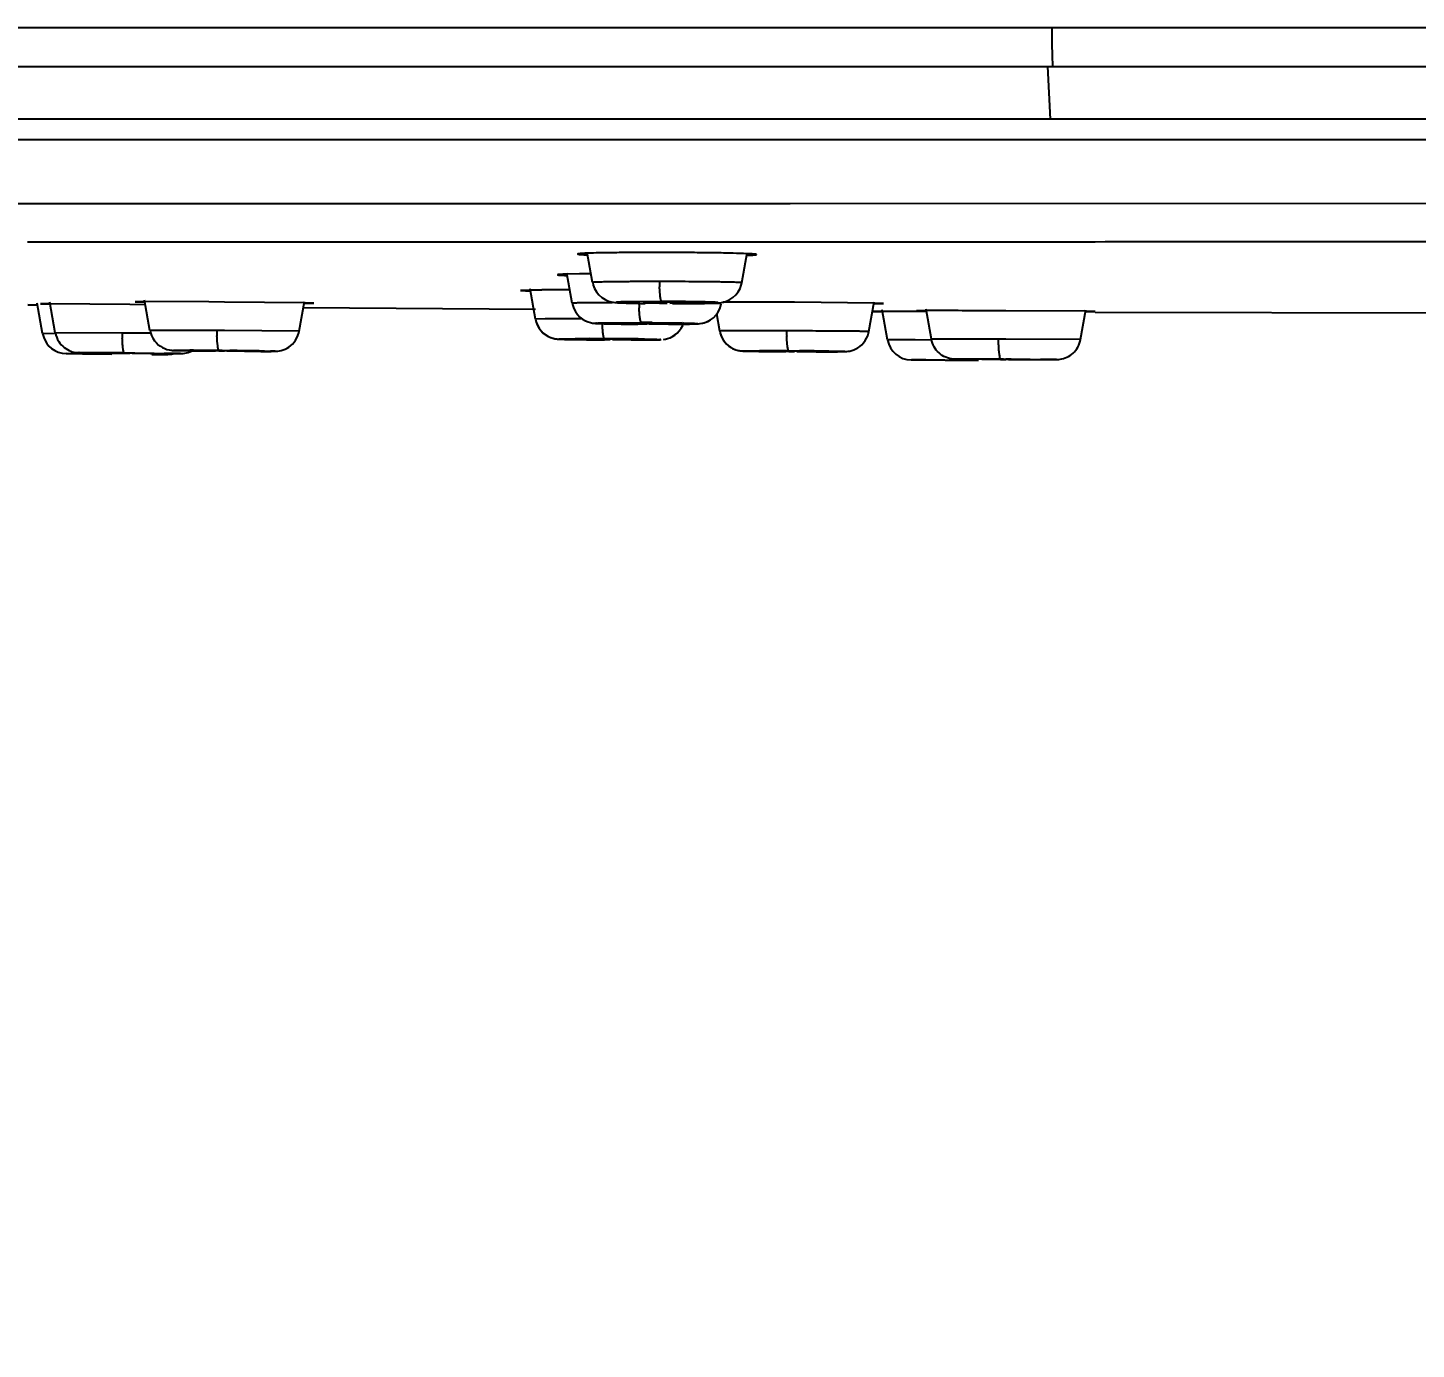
# Model space of a CAD drawing. Header units: millimetres. Extents: x 687 to 1107, y -116 to 478.
# Drawn here: x 938.2 to 943.95, y 370.61 to 376.09 of the extents above; entities that cross this region are included whole.
import ezdxf

# ---------------------------------------------------------------- set-up
doc = ezdxf.new("R2010")
doc.units = ezdxf.units.MM
doc.header["$LTSCALE"] = 0.1
doc.layers.add('DIM', color=3, linetype='Continuous')
doc.styles.get("Standard").update_dxf_attribs({"font": 'arial.ttf'})
doc.dimstyles.new('ISO-25', dxfattribs={"dimtxt": 2.5, "dimasz": 2.5, "dimexe": 1.25, "dimexo": 0.625, "dimtad": 1, "dimlfac": 5, "dimtxsty": 'Standard', "dimcen": 2.5, "dimadec": 0, "dimazin": 0, "dimtfac": 1, "dimtmove": 0, "dimatfit": 3, "dimfxl": 0, "dimarcsym": 0})

# ---------------------------------------------------------------- blocks, each defined once
blk = doc.blocks.new('*D59')
at = {"layer": 'Defpoints', "color": 0}
for p in [(924.9281, 376.0821), (964.4062, 376.0834), (964.4062, 366.3875)]:
    blk.add_point(p, dxfattribs=at)
at = {"layer": 'DIM', "color": 0, "lineweight": -2}
for p, q in [((924.9281, 375.4571), (924.9281, 365.1375)), ((964.4062, 375.4584), (964.4062, 365.1375)), ((927.4281, 366.3875), (961.9062, 366.3875))]:
    blk.add_line(p, q, dxfattribs=at)
at = {"layer": 'DIM', "color": 0}
for points in [[(927.4281, 366.8042), (927.4281, 365.9709), (924.9281, 366.3875)], [(961.9062, 366.8042), (961.9062, 365.9709), (964.4062, 366.3875)]]:
    blk.add_solid(points, dxfattribs=at)
at = {"layer": 'DIM', "color": 0, "insert": (944.6671, 368.289), "char_height": 2.5, "attachment_point": 5}
blk.add_mtext('197', dxfattribs=at)

msp = doc.modelspace()

# ---------------------------------------------------------------- linework, layer by layer
for p, q in [((942.4395, 376.0872), (928.431, 376.0871)), ((944.6671, 376.0869), (942.4396, 376.088)), ((942.4199, 375.9276), (942.4318, 375.7097)), ((942.42, 375.9276), (942.4431, 375.9275)), ((942.4431, 375.9275), (944.6673, 375.9281)), ((942.4319, 375.7096), (931.1512, 375.7096)), ((944.6673, 375.7097), (942.4319, 375.7097)), ((925.3524, 375.6246), (963.9821, 375.6246)), ((940.3482, 375.3587), (937.4904, 375.3588)), ((940.3889, 375.3587), (940.3482, 375.3587)), ((940.433, 375.3587), (940.3889, 375.3587)), ((940.4736, 375.3587), (940.433, 375.3587)), ((940.7445, 375.3588), (940.4736, 375.3587)), ((940.8445, 375.3588), (940.7445, 375.3588)), ((940.9446, 375.3589), (940.8445, 375.3588)), ((941.1303, 375.3589), (940.9446, 375.3589)), ((941.2151, 375.3589), (941.1303, 375.3589)), ((941.2558, 375.359), (941.2151, 375.3589)), ((941.3538, 375.359), (941.2558, 375.359)), ((944.2559, 375.36), (941.3538, 375.359)), ((938.1951, 375.2009), (938.2072, 375.2009)), ((938.2072, 375.2009), (938.2481, 375.2008)), ((938.2481, 375.2008), (938.4669, 375.2008)), ((938.4669, 375.2008), (938.5195, 375.2008)), ((938.5195, 375.2008), (938.549, 375.2008)), ((938.549, 375.2008), (938.567, 375.2008)), ((938.567, 375.2008), (938.5994, 375.2008)), ((938.5994, 375.2008), (938.6195, 375.2008)), ((938.6195, 375.2008), (938.6404, 375.2008)), ((938.6404, 375.2008), (938.6669, 375.2008)), ((938.6669, 375.2008), (938.7195, 375.2008)), ((938.7195, 375.2008), (938.876, 375.2008)), ((938.876, 375.2008), (938.9117, 375.2008)), ((938.9117, 375.2008), (938.9359, 375.2008)), ((938.9359, 375.2008), (938.9884, 375.2008)), ((938.9884, 375.2008), (939.0116, 375.2008)), ((939.0116, 375.2008), (939.1116, 375.2008)), ((939.1116, 375.2008), (939.3807, 375.2008)), ((939.3807, 375.2008), (939.4217, 375.2008)), ((939.4217, 375.2008), (939.5236, 375.2008)), ((939.5236, 375.2008), (940.132, 375.2008)), ((940.132, 375.2008), (940.1963, 375.2008)), ((940.1963, 375.2008), (940.2373, 375.2008)), ((940.2373, 375.2008), (940.4129, 375.2009)), ((940.4129, 375.2009), (940.4748, 375.2009)), ((940.4748, 375.2009), (940.5081, 375.2009)), ((940.5081, 375.2009), (940.6081, 375.2009)), ((940.6081, 375.2009), (940.6605, 375.2009)), ((940.6605, 375.2009), (940.703, 375.2009)), ((940.703, 375.2009), (940.7081, 375.2009)), ((940.7081, 375.2009), (940.7605, 375.201)), ((940.7605, 375.201), (940.9776, 375.201)), ((940.9776, 375.201), (940.9848, 375.201)), ((940.9848, 375.201), (941.0009, 375.201)), ((941.0009, 375.201), (941.2151, 375.2011)), ((941.2151, 375.2011), (941.2427, 375.2011)), ((941.2427, 375.2011), (941.2717, 375.2011)), ((941.2717, 375.2011), (941.4717, 375.2012)), ((941.4717, 375.2012), (941.4936, 375.2012)), ((941.4936, 375.2012), (941.6963, 375.2013)), ((941.6963, 375.2013), (941.7413, 375.2013)), ((941.7413, 375.2013), (941.7513, 375.2013)), ((941.7513, 375.2013), (941.7822, 375.2013)), ((941.7822, 375.2013), (941.8368, 375.2013)), ((941.8368, 375.2013), (941.8775, 375.2013)), ((941.8775, 375.2013), (942.0033, 375.2014)), ((942.0033, 375.2014), (942.4366, 375.2016)), ((942.4366, 375.2016), (942.4707, 375.2016)), ((942.4707, 375.2016), (942.4777, 375.2016)), ((942.4777, 375.2016), (942.6185, 375.2016)), ((942.6185, 375.2016), (942.6591, 375.2017)), ((942.6591, 375.2017), (942.7069, 375.2017)), ((942.7069, 375.2017), (944.2379, 375.2022)), ((940.5362, 375.0326), (940.5142, 375.1574)), ((941.1539, 375.0314), (941.1757, 375.1553)), ((940.4516, 374.9464), (940.4295, 375.0714)), ((940.4817, 375.0679), (940.4291, 375.0669)), ((940.5362, 375.0326), (940.5362, 375.0326)), ((940.8452, 375.0362), (940.8126, 375.0363)), ((938.7025, 374.8339), (938.6803, 374.9598)), ((940.2768, 375.0008), (940.2376, 374.9992)), ((940.2376, 374.9992), (940.2777, 374.997)), ((940.3259, 375.0014), (940.2768, 375.0008)), ((940.2991, 374.8809), (940.277, 375.0061)), ((940.4412, 375.0019), (940.4226, 375.0018)), ((938.2357, 374.9392), (938.1962, 374.9396)), ((938.1962, 374.9396), (938.2358, 374.9392)), ((938.2578, 374.8206), (938.2356, 374.9466)), ((938.2882, 374.9436), (938.2487, 374.9435)), ((938.2487, 374.9435), (938.2885, 374.9427)), ((938.3103, 374.8245), (938.2881, 374.9505)), ((938.6195, 374.9409), (938.2882, 374.9436)), ((938.6838, 374.9402), (938.6195, 374.9409)), ((938.6803, 374.9534), (938.6409, 374.9528)), ((938.6409, 374.9528), (938.6808, 374.9516)), ((938.9468, 374.9521), (938.6803, 374.9534)), ((939.0117, 374.9515), (938.9468, 374.9521)), ((939.3419, 374.9476), (939.0117, 374.9515)), ((939.3202, 374.8303), (939.3419, 374.9533)), ((939.3377, 374.9294), (940.2995, 374.9226)), ((939.3416, 374.9457), (939.3813, 374.9463)), ((939.3813, 374.9463), (939.3419, 374.9476)), ((940.4516, 374.9464), (940.4516, 374.9464)), ((940.6369, 374.949), (940.6166, 374.9489)), ((940.8227, 374.9537), (940.7, 374.9529)), ((940.7471, 374.95), (940.7452, 374.9497)), ((940.8091, 374.9513), (940.7471, 374.95)), ((940.8556, 374.9474), (940.9352, 374.9483)), ((940.9352, 374.9483), (940.9432, 374.9487)), ((940.9432, 374.9487), (940.9452, 374.9491)), ((941.0692, 374.9448), (941.0239, 374.9466)), ((941.0627, 374.8313), (941.0503, 374.902)), ((941.3718, 374.9505), (941.3069, 374.9507)), ((941.7023, 374.9473), (941.3718, 374.9505)), ((941.6804, 374.8293), (941.7022, 374.9529)), ((941.6966, 374.9127), (941.7362, 374.9126)), ((941.7025, 374.9127), (941.6967, 374.9127)), ((941.7019, 374.9448), (941.7416, 374.9459)), ((941.7416, 374.9459), (941.7023, 374.9473)), ((941.7362, 374.9126), (941.7025, 374.9127)), ((941.7581, 374.7946), (941.736, 374.9197)), ((941.9189, 374.9118), (941.7362, 374.9126)), ((941.9175, 374.916), (941.8781, 374.9157)), ((941.8781, 374.9157), (941.9178, 374.9151)), ((941.9395, 374.7976), (941.9175, 374.9227)), ((942.2485, 374.9152), (942.1838, 374.9154)), ((942.5789, 374.9134), (942.2485, 374.9152)), ((942.5572, 374.796), (942.579, 374.9198)), ((942.6184, 374.9128), (942.5789, 374.9134)), ((942.5789, 374.9125), (942.6184, 374.9128)), ((942.6184, 374.9093), (944.339, 374.9061)), ((940.3399, 374.882), (940.2992, 374.8809)), ((940.4155, 374.8824), (940.3399, 374.882)), ((940.6169, 374.866), (940.7381, 374.8664)), ((940.6626, 374.8637), (940.6606, 374.8633)), ((940.7246, 374.8646), (940.6626, 374.8637)), ((940.7503, 374.8646), (940.7605, 374.8645)), ((940.7708, 374.8613), (940.7605, 374.8614)), ((940.9034, 374.86), (940.782, 374.8596)), ((940.7831, 374.8662), (940.9044, 374.8648)), ((940.7964, 374.8613), (940.8505, 374.8619)), ((940.8505, 374.8619), (940.8585, 374.8623)), ((940.8585, 374.8623), (940.8605, 374.8626)), ((938.2611, 374.8206), (938.2579, 374.8206)), ((938.3103, 374.8202), (938.2611, 374.8206)), ((938.5875, 374.8232), (938.3104, 374.8245)), ((938.6195, 374.823), (938.5875, 374.8232)), ((938.6778, 374.8226), (938.6195, 374.823)), ((938.7059, 374.8224), (938.6778, 374.8226)), ((938.9795, 374.8334), (938.7026, 374.834)), ((939.0117, 374.8332), (938.9795, 374.8334)), ((939.3202, 374.8303), (939.0117, 374.8332)), ((940.3946, 374.798), (940.398, 374.7978)), ((940.5102, 374.7979), (940.5081, 374.7977)), ((940.5081, 374.7977), (940.5848, 374.7962)), ((940.5724, 374.7984), (940.5102, 374.7979)), ((940.6081, 374.7983), (940.598, 374.7984)), ((940.6439, 374.7959), (940.6981, 374.7962)), ((940.7081, 374.7966), (940.6932, 374.7973)), ((940.6981, 374.7962), (940.7061, 374.7964)), ((940.7061, 374.7964), (940.7081, 374.7966)), ((940.7982, 374.7951), (940.8045, 374.7952)), ((941.0628, 374.8314), (941.0648, 374.8222)), ((941.3718, 374.8319), (941.3394, 374.832)), ((941.8726, 374.7943), (941.7581, 374.7946)), ((941.9403, 374.7941), (941.8726, 374.7943)), ((942.2162, 374.7974), (941.9395, 374.7976)), ((942.2485, 374.7974), (942.2162, 374.7974)), ((942.5572, 374.796), (942.2485, 374.7974)), ((938.3384, 374.7396), (938.3552, 374.7379)), ((938.4214, 374.7373), (938.3553, 374.738)), ((938.3553, 374.738), (938.4229, 374.7373)), ((938.4114, 374.7417), (938.4195, 374.7416)), ((938.4195, 374.7416), (938.4549, 374.741)), ((938.4567, 374.737), (938.4214, 374.7373)), ((938.4229, 374.7373), (938.4584, 374.7369)), ((938.4549, 374.741), (938.5461, 374.74)), ((938.4584, 374.7369), (938.4986, 374.7365)), ((938.467, 374.7369), (938.5442, 374.7361)), ((938.4986, 374.7365), (938.5195, 374.7363)), ((938.5216, 374.7408), (938.5195, 374.7408)), ((938.5195, 374.7408), (938.5953, 374.7398)), ((938.5842, 374.7404), (938.5216, 374.7408)), ((938.5461, 374.74), (938.5954, 374.7395)), ((938.61, 374.7402), (938.5842, 374.7404)), ((938.5953, 374.7398), (938.6195, 374.7396)), ((938.5967, 374.7406), (938.6409, 374.7402)), ((938.6195, 374.7401), (938.61, 374.7402)), ((938.6399, 374.7399), (938.6195, 374.7401)), ((938.6291, 374.7395), (938.6548, 374.7392)), ((938.7195, 374.7388), (938.6399, 374.7399)), ((938.6409, 374.7402), (938.7624, 374.7388)), ((938.6548, 374.7392), (938.7093, 374.7388)), ((938.7052, 374.7384), (938.7309, 374.7382)), ((938.7093, 374.7388), (938.7174, 374.7388)), ((938.7097, 374.7345), (938.7719, 374.7338)), ((938.7174, 374.7388), (938.7195, 374.7388)), ((938.7309, 374.7382), (938.7797, 374.7379)), ((938.7759, 374.7338), (938.7376, 374.7342)), ((938.7719, 374.7338), (938.7759, 374.7338)), ((938.7797, 374.7379), (938.8079, 374.7377)), ((938.8079, 374.7377), (938.82, 374.7377)), ((938.8112, 374.7509), (938.8185, 374.7507)), ((938.8185, 374.7507), (938.8324, 374.7504)), ((938.82, 374.7377), (938.826, 374.7377)), ((938.826, 374.7377), (938.829, 374.7377)), ((938.8324, 374.7504), (938.8503, 374.7501)), ((938.8503, 374.7501), (938.8732, 374.7498)), ((938.8732, 374.7498), (938.9015, 374.7495)), ((938.9015, 374.7495), (938.9351, 374.7491)), ((938.9138, 374.7505), (938.9117, 374.7504)), ((938.9117, 374.7504), (938.9876, 374.7492)), ((938.9763, 374.7503), (938.9138, 374.7505)), ((938.9351, 374.7491), (938.9732, 374.7487)), ((939.002, 374.7501), (938.9763, 374.7503)), ((938.9876, 374.7492), (939.0117, 374.7489)), ((938.9889, 374.7508), (939.0332, 374.7504)), ((939.0117, 374.75), (939.002, 374.7501)), ((939.0323, 374.7498), (939.0117, 374.75)), ((939.0214, 374.7489), (939.0471, 374.7487)), ((939.1117, 374.7486), (939.0323, 374.7498)), ((939.0471, 374.7487), (939.1015, 374.7485)), ((939.1015, 374.7485), (939.1096, 374.7485)), ((939.1096, 374.7485), (939.1117, 374.7486)), ((939.1354, 374.7475), (939.1615, 374.7473)), ((939.1615, 374.7473), (939.1828, 374.7473)), ((939.1828, 374.7473), (939.1944, 374.7473)), ((939.1944, 374.7473), (939.2039, 374.7473)), ((939.2039, 374.7473), (939.2114, 374.7474)), ((939.2114, 374.7474), (939.2173, 374.7474)), ((941.1826, 374.7479), (941.1943, 374.7477)), ((941.1943, 374.7477), (941.2084, 374.7474)), ((941.2084, 374.7474), (941.2246, 374.7472)), ((941.2246, 374.7472), (941.2431, 374.747)), ((941.2431, 374.747), (941.2637, 374.7468)), ((941.2637, 374.7468), (941.2862, 374.7466)), ((941.2738, 374.7483), (941.2718, 374.7482)), ((941.2718, 374.7482), (941.3485, 374.7471)), ((941.336, 374.7485), (941.2738, 374.7483)), ((941.2862, 374.7466), (941.3105, 374.7464)), ((941.3105, 374.7464), (941.3363, 374.7463)), ((941.3485, 374.7471), (941.3718, 374.7469)), ((941.3492, 374.7494), (941.3935, 374.7491)), ((941.3718, 374.7484), (941.3617, 374.7485)), ((941.3932, 374.7483), (941.3718, 374.7484)), ((941.4717, 374.7472), (941.3932, 374.7483)), ((941.4075, 374.7468), (941.4617, 374.7469)), ((941.4617, 374.7469), (941.4697, 374.747)), ((941.4697, 374.747), (941.4717, 374.7472)), ((941.4974, 374.7458), (941.5179, 374.7458)), ((941.5179, 374.7458), (941.5356, 374.7458)), ((941.5356, 374.7458), (941.5505, 374.7459)), ((941.5505, 374.7459), (941.5625, 374.746)), ((941.8562, 374.712), (941.9991, 374.7114)), ((941.8574, 374.7119), (941.9988, 374.7114)), ((941.8876, 374.7118), (941.8574, 374.7119)), ((941.9167, 374.7117), (941.8876, 374.7118)), ((941.9955, 374.7114), (941.9167, 374.7117)), ((941.9966, 374.7114), (942.0447, 374.7112)), ((941.9988, 374.7114), (942.0447, 374.7113)), ((941.9991, 374.7114), (942.0447, 374.7112)), ((942.0421, 374.7144), (942.0447, 374.7112)), ((942.0447, 374.7112), (942.0889, 374.711)), ((942.0772, 374.7111), (942.1028, 374.711)), ((942.1706, 374.714), (942.0796, 374.7144)), ((942.0889, 374.711), (942.1347, 374.7108)), ((942.1028, 374.711), (942.1246, 374.7109)), ((942.1505, 374.7146), (942.1485, 374.7146)), ((942.1485, 374.7146), (942.2254, 374.714)), ((942.2127, 374.7146), (942.1505, 374.7146)), ((942.2383, 374.7145), (942.2127, 374.7146)), ((942.2237, 374.7175), (942.2261, 374.7148)), ((942.2254, 374.714), (942.2485, 374.7139)), ((942.2261, 374.7148), (942.2703, 374.7146)), ((942.2383, 374.7145), (942.2485, 374.7145)), ((942.27, 374.7144), (942.2485, 374.7145)), ((942.2586, 374.7139), (942.2843, 374.7138)), ((942.3485, 374.7138), (942.27, 374.7144)), ((942.2703, 374.7146), (942.3919, 374.714)), ((942.3385, 374.7137), (942.3465, 374.7138)), ((942.3399, 374.7133), (942.3928, 374.7132)), ((942.3465, 374.7138), (942.3485, 374.7138)), ((942.3928, 374.7132), (942.4302, 374.7132)), ((942.4302, 374.7132), (942.4471, 374.7132)), ((942.4471, 374.7132), (942.4555, 374.7133)), ((942.4555, 374.7133), (942.4584, 374.7133))]:
    msp.add_line(p, q)
for points in [[(940.5363, 375.0326), (940.5389, 375.0216), (940.5441, 375.0079), (940.5518, 374.9941), (940.562, 374.9813), (940.5745, 374.9701), (940.588, 374.9615), (940.6017, 374.9555), (940.6136, 374.952), (940.6219, 374.9505), (940.6283, 374.9497), (940.6337, 374.9492), (940.6389, 374.9488), (940.6448, 374.9485), (940.6515, 374.9482), (940.6593, 374.9479), (940.6681, 374.9476), (940.678, 374.9473), (940.689, 374.947), (940.701, 374.9467), (940.7143, 374.9464), (940.7288, 374.9462), (940.7446, 374.946), (940.753, 374.9459)], [(941.1043, 374.9616), (941.1176, 374.9705), (941.1296, 374.9818), (941.1393, 374.9945), (941.1467, 375.008), (941.1516, 375.0216), (941.1538, 375.0315)], [(941.0108, 374.9463), (941.0211, 374.9466), (941.0303, 374.9468), (941.0384, 374.9471), (941.0454, 374.9474), (941.0516, 374.9478), (941.057, 374.9481), (941.0626, 374.9486), (941.0695, 374.9496), (941.0783, 374.9513), (941.0906, 374.9551), (941.1043, 374.9616)], [(940.4516, 374.9464), (940.4536, 374.9377), (940.4581, 374.9246), (940.4647, 374.9118), (940.4731, 374.9), (940.4832, 374.8895), (940.4943, 374.8808), (940.5061, 374.8739), (940.5174, 374.8692), (940.5275, 374.8662), (940.5359, 374.8646), (940.5415, 374.8639), (940.5459, 374.8635), (940.55, 374.8632), (940.5541, 374.8629), (940.5588, 374.8627), (940.564, 374.8625), (940.5699, 374.8623), (940.5765, 374.862), (940.5839, 374.8618), (940.592, 374.8616)], [(940.9251, 374.9453), (940.942, 374.9454), (940.9579, 374.9455), (940.9728, 374.9457), (940.9866, 374.9459), (940.9993, 374.9461), (941.0108, 374.9463)], [(941.0362, 374.8866), (941.0473, 374.8979), (941.0563, 374.9105), (941.0631, 374.9238), (941.0675, 374.9369), (941.0692, 374.9448)], [(940.2991, 374.8809), (940.3021, 374.8688), (940.3073, 374.8554), (940.3142, 374.8432), (940.3225, 374.8323), (940.3318, 374.8229), (940.3419, 374.8152), (940.3526, 374.8089), (940.3631, 374.8043), (940.3731, 374.8012), (940.3816, 374.7995), (940.3874, 374.7986), (940.3919, 374.7982)], [(940.2992, 374.8809), (940.3017, 374.87), (940.3067, 374.8567), (940.3133, 374.8445), (940.3213, 374.8336), (940.3304, 374.8242), (940.3402, 374.8164), (940.3507, 374.81), (940.3611, 374.8051), (940.3712, 374.8018), (940.3799, 374.7997), (940.3863, 374.7988), (940.3911, 374.7983), (940.3955, 374.798)], [(940.592, 374.8616), (940.6008, 374.8614), (940.6103, 374.8612), (940.6204, 374.861), (940.6312, 374.8608), (940.6426, 374.8607), (940.6547, 374.8605), (940.6674, 374.8604), (940.6806, 374.8602), (940.6943, 374.8601), (940.7085, 374.86), (940.7232, 374.8598)], [(940.8461, 374.8), (940.8563, 374.8036), (940.8664, 374.8084), (940.8764, 374.8147), (940.886, 374.8224), (940.8949, 374.8318), (940.9028, 374.8427), (940.9093, 374.8548), (940.9142, 374.868)], [(940.8498, 374.8596), (940.8653, 374.8597), (940.8799, 374.8598), (940.8935, 374.8599), (940.906, 374.86), (940.9176, 374.8601), (940.9281, 374.8603)], [(940.9281, 374.8603), (940.9375, 374.8604), (940.9459, 374.8606), (940.9533, 374.8608)], [(940.9533, 374.8608), (940.9598, 374.861), (940.9653, 374.8613), (940.9703, 374.8615), (940.9749, 374.8618), (940.9803, 374.8624), (940.9883, 374.8636), (940.9983, 374.8659), (941.0106, 374.8704), (941.0238, 374.8774), (941.0362, 374.8866)], [(940.9822, 374.8626), (940.9909, 374.8641), (941.0014, 374.8669), (941.013, 374.8715), (941.025, 374.8782), (941.0364, 374.8867)], [(938.2579, 374.8206), (938.2587, 374.8166), (938.2622, 374.8042), (938.2676, 374.7919), (938.2748, 374.7801), (938.2839, 374.769), (938.2949, 374.759)], [(938.3104, 374.8245), (938.3106, 374.8233), (938.3129, 374.8138), (938.316, 374.8048), (938.3198, 374.7964), (938.3243, 374.7885), (938.3294, 374.7812), (938.335, 374.7745), (938.3409, 374.7685), (938.3472, 374.7631), (938.3538, 374.7584), (938.3605, 374.7544), (938.3673, 374.7509), (938.3741, 374.7481), (938.3808, 374.7459), (938.3875, 374.7442), (938.3935, 374.743), (938.3986, 374.7424), (938.4026, 374.742), (938.4048, 374.7419), (938.4062, 374.7419), (938.4074, 374.7418), (938.4086, 374.7418), (938.4114, 374.7417)], [(938.7026, 374.834), (938.7046, 374.8249), (938.7089, 374.8125), (938.7145, 374.8012), (938.7213, 374.791), (938.7288, 374.7822), (938.737, 374.7745), (938.7457, 374.7681), (938.7546, 374.7628), (938.7638, 374.7585), (938.7728, 374.7554), (938.7815, 374.7532), (938.7887, 374.7521), (938.7933, 374.7516), (938.7964, 374.7514), (938.7987, 374.7512), (938.8007, 374.7512), (938.8029, 374.7511), (938.8053, 374.751), (938.8112, 374.7509)], [(939.2173, 374.7474), (939.2197, 374.7475), (939.2219, 374.7475), (939.2244, 374.7476), (939.2276, 374.7478), (939.2319, 374.7481), (939.2384, 374.749), (939.246, 374.7506), (939.2538, 374.7529), (939.262, 374.7561), (939.2702, 374.7602), (939.2782, 374.7651), (939.2857, 374.7708), (939.2929, 374.7774), (939.2995, 374.7849), (939.3056, 374.7933), (939.311, 374.8026), (939.3154, 374.8128), (939.3188, 374.8237), (939.3202, 374.8303)], [(940.3976, 374.7978), (940.401, 374.7977), (940.4048, 374.7975), (940.4091, 374.7973), (940.414, 374.7972), (940.4196, 374.797), (940.4258, 374.7969), (940.4327, 374.7967), (940.4403, 374.7966)], [(940.4403, 374.7966), (940.4484, 374.7964), (940.4571, 374.7962), (940.4664, 374.7961), (940.4763, 374.7959), (940.487, 374.7958), (940.4984, 374.7957), (940.5106, 374.7955), (940.5236, 374.7954), (940.5373, 374.7952), (940.5516, 374.7951), (940.5665, 374.795), (940.5848, 374.7949)], [(940.6952, 374.7945), (940.7106, 374.7945), (940.7251, 374.7945), (940.7386, 374.7946), (940.7512, 374.7946), (940.7627, 374.7947), (940.7731, 374.7948)], [(940.7731, 374.7948), (940.7825, 374.7949), (940.7908, 374.795), (940.7982, 374.7951)], [(940.8045, 374.7952), (940.81, 374.7954), (940.8148, 374.7955), (940.819, 374.7957)], [(940.8295, 374.7966), (940.8369, 374.7977), (940.8461, 374.8)], [(940.83, 374.7966), (940.8374, 374.7978), (940.8467, 374.8001)], [(940.8467, 374.8001), (940.8571, 374.8039), (940.8671, 374.8088), (940.877, 374.8151), (940.8864, 374.8229), (940.8952, 374.8322), (940.8966, 374.8342)], [(941.0628, 374.8313), (941.0655, 374.8201), (941.0703, 374.8072), (941.0765, 374.7956), (941.0839, 374.7853), (941.0921, 374.7765), (941.1009, 374.769), (941.1103, 374.7627), (941.1199, 374.7576), (941.1296, 374.7538), (941.1386, 374.7513), (941.1464, 374.7498), (941.1527, 374.749), (941.1567, 374.7487), (941.1597, 374.7485), (941.1627, 374.7484), (941.1657, 374.7483), (941.1692, 374.7482), (941.1731, 374.7481), (941.1826, 374.7479)], [(941.0648, 374.8222), (941.0692, 374.8097), (941.075, 374.7982), (941.0819, 374.7879), (941.0896, 374.7789), (941.0979, 374.7713), (941.1068, 374.7648), (941.116, 374.7595), (941.1254, 374.7553), (941.1344, 374.7523), (941.1428, 374.7504), (941.1496, 374.7493), (941.1539, 374.7489), (941.1546, 374.7488)], [(941.5625, 374.746), (941.5675, 374.7461), (941.5718, 374.7462), (941.5757, 374.7462), (941.579, 374.7463), (941.5821, 374.7464), (941.585, 374.7466), (941.5887, 374.7468), (941.5944, 374.7474), (941.6015, 374.7485), (941.6095, 374.7505), (941.6182, 374.7534), (941.6268, 374.7573), (941.6353, 374.7621), (941.6436, 374.7679), (941.6515, 374.7748), (941.6588, 374.7827), (941.6654, 374.7916), (941.671, 374.8012), (941.6756, 374.8117), (941.679, 374.8227), (941.6804, 374.8293)], [(942.4584, 374.7133), (942.4596, 374.7133), (942.4612, 374.7134), (942.4638, 374.7135), (942.4676, 374.7138), (942.4733, 374.7144), (942.48, 374.7156), (942.4868, 374.7174), (942.4938, 374.7197), (942.5006, 374.7226), (942.5073, 374.726), (942.5138, 374.7299), (942.5201, 374.7344), (942.5261, 374.7395), (942.5318, 374.7451), (942.537, 374.7513), (942.5419, 374.758), (942.5463, 374.7651), (942.5501, 374.7728), (942.5532, 374.7808), (942.5558, 374.7894), (942.5572, 374.796)], [(938.2949, 374.759), (938.3078, 374.7506), (938.3223, 374.7439), (938.3384, 374.7396)], [(938.776, 374.7338), (938.7927, 374.735), (938.8038, 374.7377)], [(938.829, 374.7377), (938.8304, 374.7377), (938.8322, 374.7378), (938.835, 374.7379), (938.84, 374.7383), (938.8463, 374.7392), (938.8533, 374.7406), (938.8606, 374.7427), (938.8677, 374.7453)], [(938.8677, 374.7453), (938.8746, 374.7485), (938.8768, 374.7498)], [(939.0938, 374.7477), (939.1049, 374.7476), (939.1354, 374.7475)], [(941.4617, 374.7458), (941.4742, 374.7458), (941.4974, 374.7458)]]:
    msp.add_lwpolyline(points)
for centre, radius, start, end in [((940.7828, 352.2934), 22.8635, 89.84365, 89.98789), ((940.4758, 373.3552), 1.7123, 91.56067, 91.96985), ((940.61, 365.6367), 9.4321, 90.48808, 90.7792), ((941.6508, 375.051), 0.8383, 181.00441, 182.47588), ((940.4416, 359.2305), 15.7714, 90.06887, 90.42047), ((940.8556, 382.6638), 7.7186, 268.9467, 269.24519), ((941.5874, 374.9628), 0.8594, 180.92009, 182.3593), ((940.8315, 370.3383), 4.6131, 89.96046, 90.27831), ((940.8585, 379.7787), 4.8313, 269.53204, 269.84175), ((940.8165, 364.8764), 10.0773, 89.32257, 89.96468), ((940.8313, 369.9701), 4.9813, 89.84108, 89.96131), ((940.8317, 370.0873), 4.8641, 89.58114, 89.84092), ((941.1681, 352.2909), 22.6601, 89.95469, 90.2358), ((941.154, 335.1371), 39.8139, 89.78004, 89.95393), ((941.8993, 303.7238), 71.1922, 89.771065, 89.985359), ((940.4804, 347.8301), 27.0524, 89.97602, 90.13757), ((940.7365, 368.9923), 5.8723, 89.8661, 90.11604), ((940.7849, 381.0328), 6.1715, 269.55309, 269.77381), ((940.7073, 361.5215), 13.3449, 89.67441, 89.86799), ((940.7361, 368.6753), 6.1893, 89.57226, 89.77355), ((940.7846, 380.7337), 5.8724, 269.8661, 270.11604), ((939.4359, 374.8301), 0.8485, 180.46499, 181.96871), ((939.8252, 374.8414), 0.8457, 180.53937, 182.04543), ((940.5245, 362.4343), 12.3655, 89.71718, 90.27916), ((940.5652, 366.7361), 8.0623, 89.7667, 89.94893), ((940.6524, 383.2665), 8.4706, 269.54284, 269.70048), ((940.5117, 356.4986), 18.3012, 89.6301, 89.76886), ((940.5641, 366.3717), 8.4267, 89.52307, 89.70085), ((940.6511, 382.8583), 8.0624, 269.76671, 269.94894), ((940.509, 356.7575), 18.0424, 89.34284, 89.6161), ((940.5952, 369.6188), 5.1795, 89.0908, 89.5679), ((940.6471, 372.8286), 1.9692, 88.65691, 89.11735), ((940.7041, 383.4338), 8.6393, 270.07428, 270.31007), ((940.6061, 365.6083), 9.191, 89.09428, 89.31541), ((942.1751, 374.8434), 0.8358, 180.78402, 182.30635), ((941.8566, 374.8119), 0.1, 189.92352, 269.73554), ((938.0872, 321.9962), 52.7468, 89.4465, 89.57836), ((938.7618, 348.4836), 26.2682, 89.50463, 89.76936), ((938.7312, 342.5488), 32.2031, 89.24654, 89.46267), ((941.2604, 355.9378), 18.8118, 89.72935, 90.09878), ((941.3107, 362.4786), 12.2699, 89.76188, 89.88164), ((941.4328, 387.0167), 12.27, 269.76189, 269.88164), ((941.2606, 351.609), 23.1406, 89.37002, 89.67094), ((942.0147, 319.5817), 55.1335, 89.78037, 89.90642), ((942.3378, 391.8673), 17.1536, 269.82121, 270.00216)]:
    msp.add_arc(centre, radius, start, end)
for points, knots in [([(942.4431, 375.9275), (942.4418, 375.9524), (942.4401, 376.0055), (942.4395, 376.0587), (942.4395, 376.0869)], [0, 0, 0, 0, 0.468496, 1, 1, 1, 1]), ([(925.3842, 375.9278), (925.4336, 375.9255), (925.5106, 375.9229), (925.6189, 375.9225), (925.7143, 375.924), (925.8252, 375.9262), (925.9566, 375.9281), (926.1143, 375.9292), (926.3048, 375.9295), (926.5353, 375.9291), (926.8127, 375.9285), (927.1428, 375.9281), (927.6983, 375.9278), (928.5349, 375.9276), (929.462, 375.9274), (930.3046, 375.9276), (931.0003, 375.928), (931.7298, 375.9285), (932.4865, 375.9288), (933.2646, 375.9288), (934.0595, 375.9286), (934.8676, 375.928), (935.6861, 375.9275), (936.5129, 375.9273), (937.346, 375.9276), (938.1842, 375.9279), (939.309, 375.928), (940.7214, 375.9279), (941.8529, 375.9277), (942.4199, 375.9276)], [0, 0, 0, 0, 0.008693, 0.013563, 0.019077, 0.025498, 0.033098, 0.042221, 0.053265, 0.066647, 0.082803, 0.102116, 0.124783, 0.180626, 0.249442, 0.288037, 0.329006, 0.371968, 0.416503, 0.462256, 0.508988, 0.556479, 0.60457, 0.653132, 0.702062, 0.751286, 0.800738, 0.900141, 1, 1, 1, 1]), ([(940.5149, 375.1537), (940.5118, 375.1536), (940.506, 375.1534), (940.4979, 375.153), (940.491, 375.1526), (940.4854, 375.1522), (940.4809, 375.1518), (940.4778, 375.1514), (940.4759, 375.1511), (940.4751, 375.1508), (940.4748, 375.1506), (940.4748, 375.1505)], [0, 0, 0, 0, 0.229843, 0.430709, 0.602001, 0.743131, 0.853528, 0.932714, 0.980757, 0.993502, 1, 1, 1, 1]), ([(940.4748, 375.1505), (940.4748, 375.1504), (940.4751, 375.1502), (940.4756, 375.15), (940.4764, 375.1498), (940.4781, 375.1495), (940.481, 375.1491), (940.4854, 375.1487), (940.4911, 375.1483), (940.498, 375.1478), (940.506, 375.1474), (940.5118, 375.1472), (940.5149, 375.147)], [0, 0, 0, 0, 0.006802, 0.019962, 0.040513, 0.068686, 0.148175, 0.258636, 0.39966, 0.570645, 0.770969, 1, 1, 1, 1]), ([(940.7876, 375.1569), (940.7595, 375.1569), (940.7061, 375.1568), (940.6313, 375.1561), (940.5685, 375.1552), (940.531, 375.1543), (940.5149, 375.1537)], [0, 0, 0, 0, 0.308568, 0.58768, 0.822514, 1, 1, 1, 1]), ([(941.1757, 375.1519), (941.1564, 375.1527), (941.1109, 375.154), (941.0344, 375.1554), (940.9435, 375.1564), (940.8788, 375.1567), (940.8452, 375.1568)], [0, 0, 0, 0, 0.175201, 0.412751, 0.695023, 1, 1, 1, 1]), ([(941.175, 375.1452), (941.1781, 375.1453), (941.1838, 375.1455), (941.1918, 375.1459), (941.1987, 375.1463), (941.2043, 375.1467), (941.2088, 375.1471), (941.2117, 375.1474), (941.2134, 375.1477), (941.2143, 375.1479), (941.2148, 375.1481), (941.2151, 375.1483), (941.2151, 375.1484)], [0, 0, 0, 0, 0.227057, 0.425988, 0.596124, 0.736805, 0.847448, 0.927875, 0.956788, 0.978232, 0.992385, 1, 1, 1, 1]), ([(941.2151, 375.1484), (941.2152, 375.1486), (941.214, 375.1491), (941.2125, 375.1493), (941.2092, 375.1498), (941.205, 375.1502), (941.1993, 375.1506), (941.1925, 375.1511), (941.1845, 375.1515), (941.1788, 375.1517), (941.1757, 375.1519)], [0, 0, 0, 0, 0.016925, 0.063439, 0.14179, 0.251891, 0.393286, 0.565461, 0.76788, 1, 1, 1, 1]), ([(940.4169, 375.0665), (940.4148, 375.0665), (940.4109, 375.0663), (940.4055, 375.0661), (940.4009, 375.0658), (940.3971, 375.0656), (940.3941, 375.0653), (940.3921, 375.0651), (940.3908, 375.0648), (940.3903, 375.0647), (940.3901, 375.0645), (940.3901, 375.0645)], [0, 0, 0, 0, 0.231991, 0.434132, 0.605861, 0.746629, 0.856124, 0.93436, 0.981548, 0.993873, 1, 1, 1, 1]), ([(940.3901, 375.0645), (940.3902, 375.0644), (940.3904, 375.0642), (940.3909, 375.0641), (940.3917, 375.0639), (940.3929, 375.0638), (940.3943, 375.0636), (940.3969, 375.0633), (940.4009, 375.063), (940.4066, 375.0627), (940.4135, 375.0624), (940.4216, 375.062), (940.4275, 375.0618), (940.4305, 375.0617)], [0, 0, 0, 0, 0.006103, 0.019059, 0.039582, 0.067821, 0.103838, 0.147643, 0.2584, 0.399577, 0.570616, 0.770949, 1, 1, 1, 1]), ([(940.8126, 375.0363), (940.7942, 375.0363), (940.7582, 375.0362), (940.7139, 375.0361), (940.6804, 375.0359), (940.6573, 375.0357), (940.6357, 375.0355), (940.6159, 375.0353), (940.598, 375.035), (940.5822, 375.0347), (940.5686, 375.0344), (940.5587, 375.0341), (940.552, 375.0339), (940.5479, 375.0337), (940.5444, 375.0336), (940.5415, 375.0334), (940.5393, 375.0332), (940.5377, 375.033), (940.5367, 375.0328), (940.5363, 375.0327), (940.5362, 375.0326), (940.5362, 375.0326)], [0, 0, 0, 0, 0.200267, 0.390675, 0.479758, 0.563724, 0.641937, 0.713761, 0.778572, 0.835865, 0.885202, 0.926143, 0.943329, 0.958263, 0.970929, 0.981312, 0.989402, 0.995189, 0.998675, 0.999575, 1, 1, 1, 1]), ([(940.8227, 374.9536), (940.8221, 374.9538), (940.8213, 374.9547), (940.8205, 374.9562), (940.8195, 374.959), (940.8183, 374.9637), (940.817, 374.9709), (940.8158, 374.9799), (940.8144, 374.9947), (940.8137, 375.0065), (940.8133, 375.0147)], [0, 0, 0, 0, 0.02935, 0.053127, 0.084161, 0.169872, 0.287044, 0.433433, 0.605414, 1, 1, 1, 1]), ([(941.1539, 375.0314), (941.1539, 375.0315), (941.1537, 375.0316), (941.1535, 375.0317), (941.153, 375.0318), (941.152, 375.0319), (941.1503, 375.0321), (941.1477, 375.0323), (941.1444, 375.0325), (941.1403, 375.0327), (941.1356, 375.0329), (941.1279, 375.0332), (941.1165, 375.0335), (941.101, 375.0339), (941.083, 375.0343), (941.0627, 375.0346), (941.0404, 375.0349), (941.0161, 375.0352), (940.9902, 375.0355), (940.9531, 375.0358), (940.9046, 375.0361), (940.8652, 375.0362), (940.8452, 375.0362)], [0, 0, 0, 0, 0.000449, 0.001413, 0.002962, 0.005105, 0.011176, 0.019614, 0.030395, 0.043494, 0.058884, 0.076537, 0.118511, 0.168999, 0.227438, 0.293264, 0.3659, 0.444652, 0.528767, 0.617489, 0.805359, 1, 1, 1, 1]), ([(940.6166, 374.9489), (940.6047, 374.9489), (940.5819, 374.9488), (940.5497, 374.9486), (940.5252, 374.9484), (940.5077, 374.9482), (940.4963, 374.948), (940.4861, 374.9479), (940.4771, 374.9477), (940.4695, 374.9475), (940.4632, 374.9473), (940.4589, 374.9471), (940.4561, 374.947), (940.4545, 374.9469), (940.4533, 374.9468), (940.4523, 374.9467), (940.4519, 374.9466), (940.4516, 374.9465), (940.4516, 374.9464)], [0, 0, 0, 0, 0.21659, 0.412894, 0.585441, 0.66178, 0.731066, 0.793001, 0.847284, 0.893616, 0.931719, 0.961461, 0.973173, 0.982768, 0.990239, 0.995581, 0.998801, 1, 1, 1, 1]), ([(940.7, 374.9529), (940.6949, 374.9528), (940.6852, 374.9526), (940.6716, 374.9523), (940.6616, 374.952), (940.6545, 374.9518), (940.6501, 374.9516), (940.6462, 374.9514), (940.6428, 374.9512), (940.64, 374.951), (940.6378, 374.9508), (940.6362, 374.9506), (940.6352, 374.9504), (940.6347, 374.9502), (940.6345, 374.9501), (940.6345, 374.9499), (940.6347, 374.9498), (940.635, 374.9497), (940.6354, 374.9496), (940.636, 374.9495), (940.6371, 374.9493), (940.6388, 374.9491), (940.6413, 374.9489), (940.6444, 374.9487), (940.6481, 374.9485), (940.6523, 374.9483), (940.6591, 374.948), (940.6689, 374.9476), (940.6878, 374.947), (940.703, 374.9467), (940.7137, 374.9465)], [0, 0, 0, 0, 0.106447, 0.200191, 0.280078, 0.314605, 0.345427, 0.372477, 0.395687, 0.41499, 0.430322, 0.441632, 0.448938, 0.451125, 0.452412, 0.453185, 0.454452, 0.456614, 0.459747, 0.463873, 0.469001, 0.48228, 0.499605, 0.520979, 0.546357, 0.575657, 0.608798, 0.686272, 0.778115, 1, 1, 1, 1]), ([(940.7381, 374.8663), (940.7375, 374.8664), (940.7366, 374.8674), (940.7359, 374.8689), (940.7348, 374.8716), (940.7336, 374.8763), (940.7323, 374.8835), (940.7312, 374.8925), (940.7298, 374.9073), (940.7291, 374.9191), (940.7287, 374.9274)], [0, 0, 0, 0, 0.028821, 0.052299, 0.083066, 0.168402, 0.285442, 0.431949, 0.604278, 1, 1, 1, 1]), ([(940.7452, 374.9497), (940.7452, 374.9496), (940.7453, 374.9495), (940.7455, 374.9495), (940.746, 374.9494), (940.7469, 374.9493), (940.7484, 374.9491), (940.7507, 374.949), (940.7536, 374.9488), (940.7572, 374.9487), (940.7613, 374.9485), (940.7678, 374.9483), (940.7773, 374.9481), (940.7899, 374.9479), (940.804, 374.9477), (940.8139, 374.9476), (940.819, 374.9475)], [0, 0, 0, 0, 0.00161, 0.005242, 0.01108, 0.019133, 0.041809, 0.073081, 0.11273, 0.160529, 0.21625, 0.279583, 0.42717, 0.599348, 0.792088, 1, 1, 1, 1]), ([(940.8668, 374.9452), (940.8779, 374.9452), (940.8997, 374.9452), (940.9314, 374.9454), (940.9609, 374.9456), (940.9874, 374.9459), (941.01, 374.9463), (941.0263, 374.9468), (941.0369, 374.9472), (941.0431, 374.9475), (941.048, 374.9478), (941.0515, 374.9481), (941.0537, 374.9483), (941.0547, 374.9486), (941.0551, 374.9487), (941.0551, 374.9489), (941.055, 374.949), (941.0548, 374.9491), (941.0544, 374.9492), (941.0537, 374.9494), (941.0526, 374.9495), (941.0512, 374.9497), (941.0494, 374.9499), (941.0473, 374.95), (941.0438, 374.9503), (941.0386, 374.9506), (941.0314, 374.9509), (941.023, 374.9512), (941.0094, 374.9516), (940.9897, 374.9521), (940.9637, 374.9526), (940.9453, 374.9528), (940.9357, 374.953)], [0, 0, 0, 0, 0.10792, 0.212005, 0.308807, 0.395354, 0.469545, 0.529412, 0.553519, 0.573584, 0.589495, 0.601141, 0.608439, 0.61047, 0.611486, 0.611762, 0.612143, 0.612748, 0.613607, 0.616121, 0.61972, 0.624411, 0.630198, 0.637084, 0.645067, 0.664269, 0.687674, 0.715148, 0.746555, 0.820433, 0.906252, 1, 1, 1, 1]), ([(940.9452, 374.9491), (940.9452, 374.9491), (940.945, 374.9492), (940.9447, 374.9493), (940.9443, 374.9494), (940.9433, 374.9495), (940.9417, 374.9496), (940.9393, 374.9498), (940.9362, 374.95), (940.9324, 374.9501), (940.928, 374.9503), (940.9211, 374.9505), (940.9111, 374.9507), (940.8978, 374.9509), (940.8829, 374.9511), (940.8726, 374.9512), (940.8672, 374.9513)], [0, 0, 0, 0, 0.001602, 0.005258, 0.011144, 0.019264, 0.042129, 0.073652, 0.113604, 0.161748, 0.217841, 0.281521, 0.429604, 0.601873, 0.794021, 1, 1, 1, 1]), ([(940.6155, 374.8612), (940.6105, 374.8612), (940.6012, 374.8614), (940.588, 374.8618), (940.5767, 374.8621), (940.5684, 374.8624), (940.5628, 374.8626), (940.5593, 374.8628), (940.5564, 374.863), (940.554, 374.8631), (940.5523, 374.8633), (940.5513, 374.8634), (940.5507, 374.8635), (940.5502, 374.8636), (940.5499, 374.8637), (940.5497, 374.8637), (940.5496, 374.8639), (940.5498, 374.864), (940.5502, 374.8641), (940.551, 374.8642), (940.5525, 374.8644), (940.5544, 374.8645), (940.5569, 374.8647), (940.5613, 374.8649), (940.5681, 374.8651), (940.5777, 374.8654), (940.5942, 374.8657), (940.6075, 374.8659), (940.6169, 374.866)], [0, 0, 0, 0, 0.111283, 0.210082, 0.295373, 0.36637, 0.396284, 0.422355, 0.444495, 0.462617, 0.476646, 0.482125, 0.486582, 0.490025, 0.492465, 0.493938, 0.494641, 0.495603, 0.497463, 0.504155, 0.514894, 0.5297, 0.548563, 0.571413, 0.628739, 0.701005, 0.787529, 1, 1, 1, 1]), ([(940.5856, 374.7997), (940.585, 374.7997), (940.5842, 374.8006), (940.5834, 374.8021), (940.5823, 374.8048), (940.5812, 374.8094), (940.5793, 374.82), (940.5776, 374.8372), (940.5767, 374.852), (940.5764, 374.8602)], [0, 0, 0, 0, 0.028341, 0.051509, 0.081977, 0.166817, 0.283585, 0.602661, 1, 1, 1, 1]), ([(940.6606, 374.8633), (940.6606, 374.8633), (940.6607, 374.8633), (940.6609, 374.8632), (940.6614, 374.8631), (940.6623, 374.863), (940.6639, 374.8629), (940.6663, 374.8628), (940.6693, 374.8627), (940.673, 374.8625), (940.6772, 374.8624), (940.684, 374.8622), (940.6938, 374.862), (940.7068, 374.8618), (940.7214, 374.8617), (940.7315, 374.8616), (940.7368, 374.8615)], [0, 0, 0, 0, 0.001459, 0.005044, 0.010874, 0.018941, 0.041696, 0.073097, 0.112915, 0.160916, 0.216862, 0.280413, 0.428333, 0.600627, 0.793109, 1, 1, 1, 1]), ([(940.8605, 374.8626), (940.8605, 374.8626), (940.8604, 374.8627), (940.8601, 374.8627), (940.8597, 374.8628), (940.8587, 374.8629), (940.8571, 374.863), (940.8546, 374.8631), (940.8515, 374.8633), (940.8477, 374.8634), (940.8433, 374.8635), (940.8364, 374.8637), (940.8263, 374.8639), (940.8129, 374.8641), (940.7981, 374.8643), (940.7877, 374.8644), (940.7823, 374.8644)], [0, 0, 0, 0, 0.001458, 0.005057, 0.010912, 0.019014, 0.041866, 0.073395, 0.113368, 0.161544, 0.217679, 0.281405, 0.429576, 0.601918, 0.794094, 1, 1, 1, 1]), ([(940.9044, 374.8648), (940.9093, 374.8647), (940.9186, 374.8645), (940.9318, 374.8642), (940.9431, 374.8639), (940.9514, 374.8636), (940.9571, 374.8634), (940.9606, 374.8632), (940.9635, 374.863), (940.966, 374.8629), (940.9678, 374.8627), (940.9691, 374.8625), (940.9698, 374.8624), (940.9701, 374.8623), (940.9703, 374.8623), (940.9704, 374.8621), (940.9702, 374.862), (940.9699, 374.8619), (940.969, 374.8618), (940.9676, 374.8616), (940.9657, 374.8615), (940.9632, 374.8613), (940.9588, 374.8611), (940.9521, 374.8609), (940.9425, 374.8606), (940.9261, 374.8603), (940.9128, 374.8601), (940.9034, 374.86)], [0, 0, 0, 0, 0.111479, 0.210498, 0.296036, 0.367299, 0.39735, 0.423562, 0.445843, 0.464105, 0.478275, 0.488349, 0.491861, 0.494368, 0.495904, 0.49664, 0.497551, 0.499347, 0.505904, 0.516509, 0.531183, 0.549915, 0.572634, 0.629704, 0.701717, 0.787994, 1, 1, 1, 1]), ([(938.5967, 374.7406), (938.5961, 374.7406), (938.5953, 374.7415), (938.5946, 374.7429), (938.5935, 374.7455), (938.5924, 374.7501), (938.5906, 374.7607), (938.589, 374.7779), (938.5882, 374.7927), (938.5879, 374.801)], [0, 0, 0, 0, 0.02719, 0.049698, 0.079578, 0.16359, 0.280063, 0.600144, 1, 1, 1, 1]), ([(938.9889, 374.7508), (938.9883, 374.7508), (938.9875, 374.7517), (938.9867, 374.7531), (938.9857, 374.7558), (938.9846, 374.7604), (938.9828, 374.771), (938.9811, 374.7882), (938.9803, 374.803), (938.98, 374.8112)], [0, 0, 0, 0, 0.02752, 0.050228, 0.080288, 0.164556, 0.281124, 0.600907, 1, 1, 1, 1]), ([(940.4632, 374.7962), (940.4538, 374.7963), (940.4407, 374.7966), (940.4243, 374.7969), (940.4148, 374.7972), (940.4082, 374.7974), (940.4039, 374.7976), (940.4015, 374.7978), (940.3996, 374.7979), (940.3984, 374.798), (940.3977, 374.7981), (940.3973, 374.7982), (940.3971, 374.7982), (940.397, 374.7983), (940.3972, 374.7984), (940.3975, 374.7984), (940.3984, 374.7986), (940.3998, 374.7987), (940.4018, 374.7988), (940.4043, 374.7989), (940.4087, 374.799), (940.4154, 374.7992), (940.425, 374.7993), (940.4415, 374.7995), (940.4548, 374.7996), (940.4643, 374.7997)], [0, 0, 0, 0, 0.210553, 0.296085, 0.36732, 0.423534, 0.445782, 0.464005, 0.478128, 0.488142, 0.491614, 0.494071, 0.495531, 0.496115, 0.496929, 0.498687, 0.505222, 0.51583, 0.53052, 0.549277, 0.57203, 0.629185, 0.701306, 0.787709, 1, 1, 1, 1]), ([(940.7514, 374.7982), (940.7608, 374.798), (940.774, 374.7978), (940.7903, 374.7974), (940.7998, 374.7972), (940.8065, 374.7969), (940.8108, 374.7967), (940.8133, 374.7966), (940.8152, 374.7965), (940.8164, 374.7964), (940.8171, 374.7963), (940.8175, 374.7962), (940.8177, 374.7962), (940.8178, 374.7961), (940.8176, 374.796), (940.8173, 374.7959), (940.8164, 374.7958), (940.8151, 374.7957), (940.8131, 374.7956), (940.8106, 374.7955), (940.8063, 374.7953), (940.7995, 374.7952), (940.79, 374.795), (940.7735, 374.7948), (940.7603, 374.7947), (940.7509, 374.7947)], [0, 0, 0, 0, 0.210972, 0.296753, 0.368257, 0.424751, 0.447142, 0.465508, 0.479773, 0.489929, 0.493471, 0.495998, 0.497524, 0.498154, 0.498912, 0.500603, 0.507, 0.517471, 0.532026, 0.55065, 0.57327, 0.630165, 0.702029, 0.788181, 1, 1, 1, 1]), ([(941.3394, 374.832), (941.3209, 374.832), (941.2848, 374.8321), (941.2405, 374.8322), (941.2071, 374.8322), (941.1839, 374.8322), (941.1624, 374.8322), (941.1426, 374.8321), (941.1248, 374.8321), (941.1091, 374.832), (941.0955, 374.8319), (941.0857, 374.8319), (941.079, 374.8318), (941.0748, 374.8317), (941.0713, 374.8317), (941.0684, 374.8316), (941.0663, 374.8316), (941.065, 374.8315), (941.0643, 374.8315), (941.0637, 374.8315), (941.0632, 374.8314), (941.063, 374.8314), (941.0628, 374.8314), (941.0628, 374.8313)], [0, 0, 0, 0, 0.201555, 0.391405, 0.480207, 0.564048, 0.642199, 0.713933, 0.778528, 0.835457, 0.884418, 0.925123, 0.942289, 0.957283, 0.970072, 0.980628, 0.988923, 0.992215, 0.994932, 0.99707, 0.998627, 0.999602, 1, 1, 1, 1]), ([(941.3492, 374.7493), (941.3487, 374.7494), (941.3478, 374.7503), (941.3471, 374.7517), (941.346, 374.7544), (941.3448, 374.759), (941.343, 374.7696), (941.3412, 374.7868), (941.3404, 374.8016), (941.34, 374.8098)], [0, 0, 0, 0, 0.027936, 0.050842, 0.081069, 0.165558, 0.282191, 0.601655, 1, 1, 1, 1]), ([(941.6804, 374.8293), (941.6804, 374.8293), (941.6802, 374.8293), (941.68, 374.8293), (941.6795, 374.8294), (941.6788, 374.8294), (941.678, 374.8295), (941.6765, 374.8295), (941.6741, 374.8296), (941.6708, 374.8297), (941.6668, 374.8298), (941.662, 374.8299), (941.6565, 374.8299), (941.6504, 374.83), (941.6409, 374.8302), (941.6274, 374.8303), (941.6094, 374.8305), (941.5891, 374.8307), (941.5668, 374.8309), (941.5426, 374.831), (941.5167, 374.8312), (941.4796, 374.8314), (941.4311, 374.8317), (941.3918, 374.8318), (941.3718, 374.8319)], [0, 0, 0, 0, 0.000358, 0.001306, 0.002857, 0.00501, 0.007763, 0.011112, 0.019585, 0.030403, 0.043537, 0.058961, 0.076646, 0.096565, 0.118677, 0.169205, 0.227671, 0.293511, 0.366147, 0.444887, 0.528979, 0.617669, 0.805455, 1, 1, 1, 1]), ([(942.0796, 374.7144), (942.0737, 374.7145), (942.0633, 374.7145), (942.0501, 374.7146), (942.0396, 374.7147), (942.0227, 374.7151), (941.9979, 374.7212), (941.9698, 374.7392), (941.9489, 374.7656), (941.9414, 374.7868), (941.9395, 374.7976)], [0, 0, 0, 0, 0.098373, 0.171783, 0.219715, 0.272114, 0.452308, 0.634752, 0.817263, 1, 1, 1, 1]), ([(942.2162, 374.7974), (942.2163, 374.7887), (942.2168, 374.7719), (942.2181, 374.7516), (942.2196, 374.7374), (942.2208, 374.729), (942.222, 374.7225), (942.2231, 374.7189), (942.2237, 374.7175)], [0, 0, 0, 0, 0.326109, 0.62729, 0.754949, 0.860956, 0.943095, 1, 1, 1, 1]), ([(938.4738, 374.7408), (938.4644, 374.7409), (938.4482, 374.7411), (938.4292, 374.7414), (938.4182, 374.7416), (938.4124, 374.7417), (938.41, 374.7418), (938.4073, 374.7419), (938.4104, 374.742), (938.4128, 374.742), (938.4189, 374.742), (938.4301, 374.7419), (938.4494, 374.7418), (938.4658, 374.7417), (938.4753, 374.7416)], [0, 0, 0, 0, 0.210377, 0.366848, 0.422867, 0.463109, 0.486965, 0.494341, 0.503436, 0.528932, 0.570679, 0.62809, 0.787157, 1, 1, 1, 1]), ([(938.7624, 374.7388), (938.7718, 374.7387), (938.788, 374.7385), (938.8071, 374.7382), (938.8181, 374.7381), (938.8239, 374.7379), (938.8263, 374.7379), (938.8291, 374.7378), (938.8261, 374.7377), (938.8237, 374.7377), (938.8176, 374.7377), (938.8065, 374.7377), (938.7873, 374.7378), (938.7709, 374.738), (938.7614, 374.738)], [0, 0, 0, 0, 0.210791, 0.367773, 0.42407, 0.464595, 0.488733, 0.49639, 0.505208, 0.530432, 0.571915, 0.629067, 0.787628, 1, 1, 1, 1]), ([(938.8661, 374.7499), (938.8568, 374.7501), (938.8436, 374.7503), (938.8273, 374.7505), (938.8178, 374.7507), (938.8104, 374.7509), (938.8054, 374.751), (938.8026, 374.7511), (938.8012, 374.7512), (938.8006, 374.7512), (938.8, 374.7514), (938.8008, 374.7514), (938.8014, 374.7515), (938.803, 374.7515), (938.8059, 374.7516), (938.811, 374.7516), (938.8186, 374.7517), (938.8282, 374.7517), (938.8448, 374.7517), (938.8581, 374.7516), (938.8675, 374.7516)], [0, 0, 0, 0, 0.210426, 0.295859, 0.366969, 0.423033, 0.463326, 0.477346, 0.487243, 0.493025, 0.494731, 0.497232, 0.503814, 0.514492, 0.529264, 0.570959, 0.628316, 0.700648, 0.787269, 1, 1, 1, 1]), ([(939.1546, 374.7491), (939.164, 374.7489), (939.1772, 374.7487), (939.1935, 374.7485), (939.203, 374.7483), (939.2105, 374.7481), (939.2154, 374.748), (939.2183, 374.7479), (939.2197, 374.7478), (939.2203, 374.7478), (939.221, 374.7476), (939.2202, 374.7476), (939.2196, 374.7475), (939.218, 374.7475), (939.2152, 374.7474), (939.2101, 374.7474), (939.2025, 374.7473), (939.1929, 374.7473), (939.1765, 374.7473), (939.1632, 374.7474), (939.1538, 374.7474)], [0, 0, 0, 0, 0.210841, 0.29652, 0.367897, 0.42424, 0.464816, 0.478978, 0.489015, 0.494938, 0.496781, 0.499144, 0.505588, 0.51613, 0.530767, 0.572197, 0.629294, 0.701371, 0.787741, 1, 1, 1, 1]), ([(941.2269, 374.7472), (941.2175, 374.7473), (941.2043, 374.7475), (941.188, 374.7478), (941.1785, 374.748), (941.1719, 374.7481), (941.1676, 374.7483), (941.1651, 374.7484), (941.1633, 374.7484), (941.162, 374.7485), (941.1613, 374.7486), (941.161, 374.7486), (941.1608, 374.7486), (941.1607, 374.7487), (941.1609, 374.7488), (941.1611, 374.7488), (941.1615, 374.7488), (941.1622, 374.7489), (941.1635, 374.749), (941.1655, 374.749), (941.168, 374.7491), (941.1723, 374.7492), (941.1791, 374.7493), (941.1887, 374.7494), (941.2052, 374.7495), (941.2185, 374.7495), (941.2279, 374.7495)], [0, 0, 0, 0, 0.210672, 0.296251, 0.367523, 0.42376, 0.446015, 0.46424, 0.478358, 0.488358, 0.491817, 0.494252, 0.495672, 0.496143, 0.496877, 0.498599, 0.501338, 0.505098, 0.515685, 0.530363, 0.549115, 0.571867, 0.629032, 0.701176, 0.787613, 1, 1, 1, 1]), ([(941.5151, 374.7481), (941.5244, 374.748), (941.5376, 374.7478), (941.554, 374.7476), (941.5635, 374.7474), (941.5702, 374.7472), (941.5745, 374.7471), (941.577, 374.747), (941.5789, 374.7469), (941.5801, 374.7468), (941.5808, 374.7468), (941.5811, 374.7467), (941.5816, 374.7466), (941.5808, 374.7465), (941.5802, 374.7465), (941.5787, 374.7464), (941.5768, 374.7463), (941.5743, 374.7463), (941.57, 374.7462), (941.5632, 374.7461), (941.5537, 374.746), (941.5372, 374.7459), (941.524, 374.7458), (941.5146, 374.7458)], [0, 0, 0, 0, 0.211102, 0.296933, 0.368476, 0.424997, 0.447395, 0.465764, 0.480025, 0.490167, 0.493696, 0.496202, 0.498185, 0.500491, 0.50685, 0.517301, 0.531845, 0.550464, 0.573085, 0.629993, 0.701884, 0.788074, 1, 1, 1, 1]), ([(942.1038, 374.7144), (942.0945, 374.7144), (942.0782, 374.7145), (942.0591, 374.7147), (942.0481, 374.7148), (942.0423, 374.7149), (942.0398, 374.7149), (942.037, 374.715), (942.0401, 374.7151), (942.0425, 374.7151), (942.0485, 374.7152), (942.0597, 374.7152), (942.0789, 374.7152), (942.0953, 374.7152), (942.1048, 374.7152)], [0, 0, 0, 0, 0.210814, 0.367791, 0.424082, 0.464604, 0.488747, 0.496411, 0.505216, 0.530425, 0.571892, 0.629032, 0.787594, 1, 1, 1, 1]), ([(942.3919, 374.714), (942.4013, 374.714), (942.4176, 374.7139), (942.4367, 374.7137), (942.4477, 374.7136), (942.4536, 374.7135), (942.456, 374.7135), (942.4589, 374.7134), (942.4559, 374.7133), (942.4515, 374.7133), (942.4376, 374.7132), (942.4176, 374.7132), (942.4009, 374.7132), (942.3915, 374.7132)], [0, 0, 0, 0, 0.211232, 0.368722, 0.425292, 0.466098, 0.490524, 0.49847, 0.506997, 0.531933, 0.630012, 0.788066, 1, 1, 1, 1])]:
    msp.add_open_spline(points, degree=3, knots=knots)

# ---------------------------------------------------------------- dimensions: what is measured, and where the dimension line sits
at = {"layer": 'DIM'}
dim = msp.add_linear_dim(base=(964.4062, 366.3875), p1=(924.9281, 376.0821), p2=(964.4062, 376.0834), text='197', dimstyle='ISO-25', dxfattribs=at)
dim.commit()
dim.dimension.update_dxf_attribs({"geometry": '*D59', "text_midpoint": (944.6671, 366.3875), "dimtype": 160})

doc.saveas('drawing.dxf')
